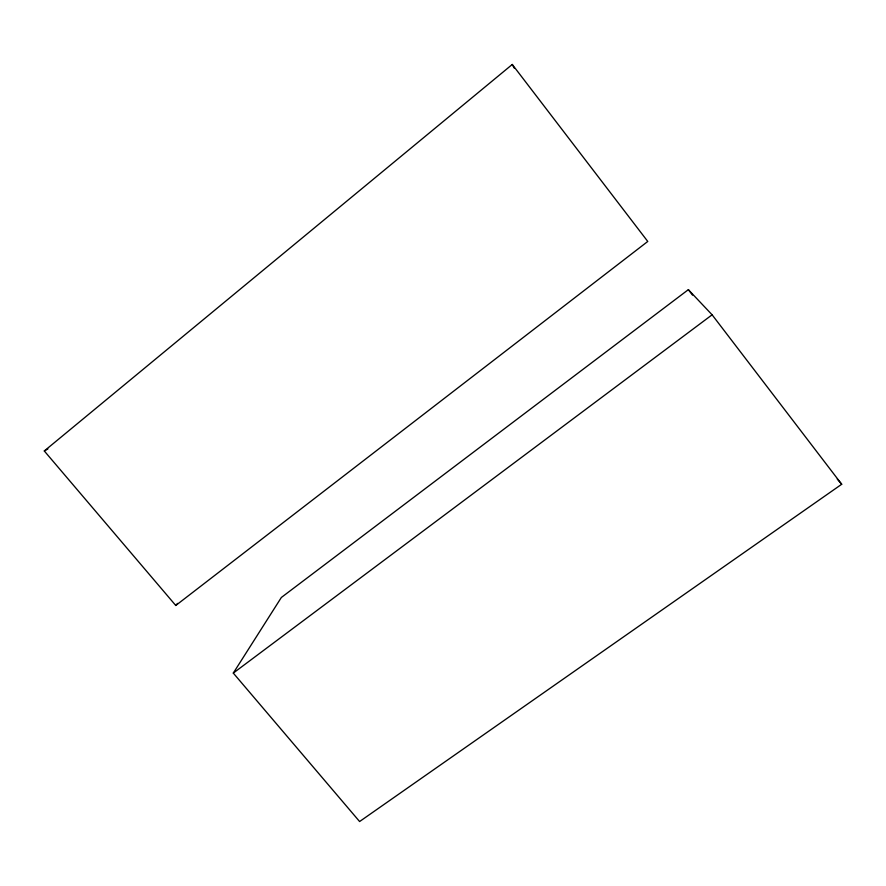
<?xml version="1.0" encoding="UTF-8"?>
<svg xmlns="http://www.w3.org/2000/svg" width="886" height="886" viewBox="0 0 886 886"><rect width="100%" height="100%" fill="white"/><g stroke="black" fill="none" stroke-linecap="round" stroke-linejoin="round"><path stroke-width="1.33" d="M233.295 673.083L281.349 597.474L688.356 289.656L712.111 314.807L841.7 484.265L359.605 821.532L233.295 673.083L712.111 314.807M175.771 605.481L647.766 241.457L512.263 64.468L44.3 450.974L175.771 605.481L177.554 603.388M44.3 450.974L47.888 448.925M837.248 479.038L841.7 484.265M688.356 289.656L692.542 295.127M512.263 64.468L514.234 68.1"/></g></svg>
